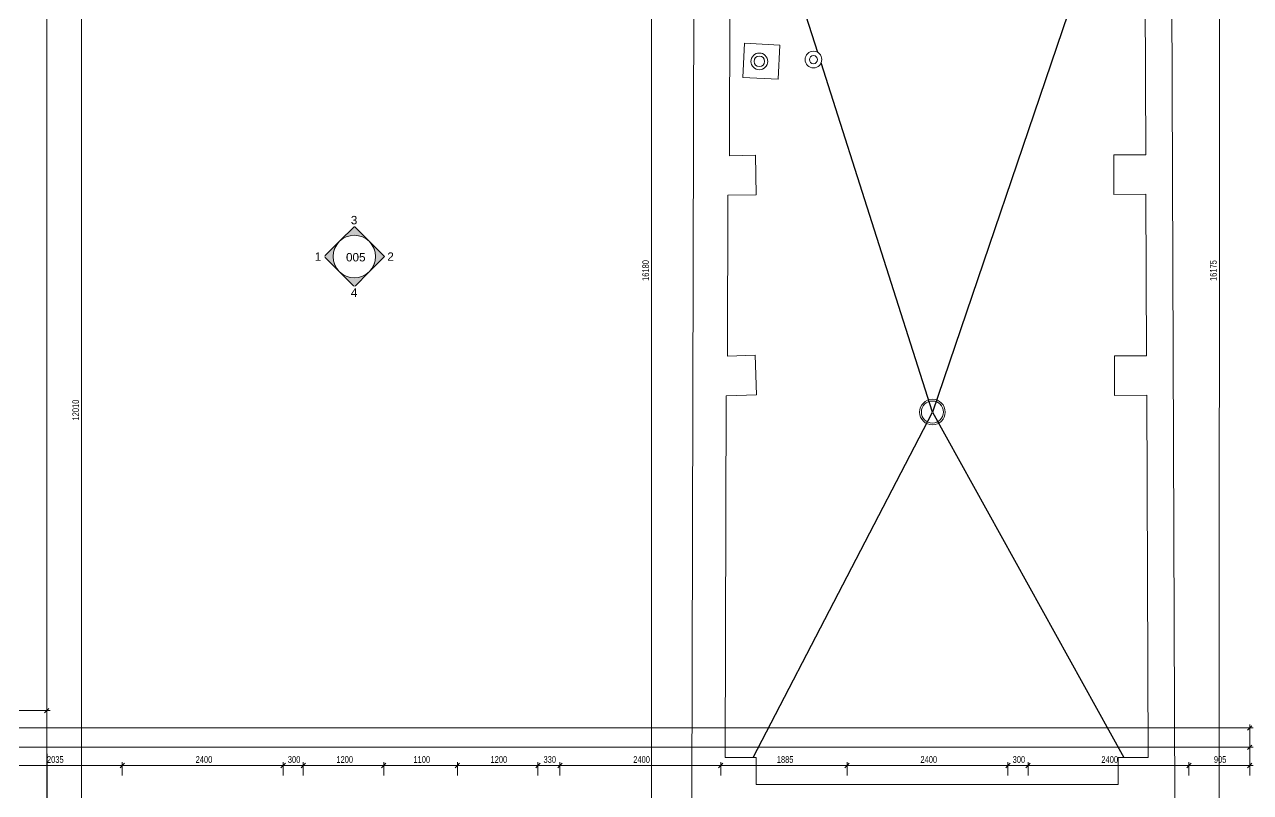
# Model space of a CAD drawing. Header units: millimetres. Extents: x 46521 to 257780, y -45352 to 20466.
# Drawn here: x 78109 to 96402, y -16918 to -5456 of the extents above; entities that cross this region are included whole.
import ezdxf

# ---------------------------------------------------------------- set-up
doc = ezdxf.new("R2010")
doc.units = ezdxf.units.MM
for name, color, linetype, lineweight in [('A-ANNO-DIMS', 211, 'Continuous', 9), ('A-ANNO-DIMS-50', 211, 'Continuous', 9), ('A-ROOF', 132, 'Continuous', 13), ('A-WALL', 113, 'Continuous', 13), ('G-ANNO-SYMB', 111, 'Continuous', 9), ('M-HVAC-CDFF', 50, 'Continuous', 13), ('P-SANR-FIXT', 6, 'Continuous', 13)]:
    doc.layers.add(name, color=color, linetype=linetype, lineweight=lineweight)
doc.styles.add('Arial', font='arial.ttf', dxfattribs={"height": 125})
doc.styles.add('Arial_2', font='arial.ttf', dxfattribs={"width": 0.7, "height": 100})
doc.dimstyles.new('Vnitřní_-_průhledné', dxfattribs={"dimscale": 304.8, "dimtxt": 102.02594, "dimasz": 0.213255, "dimexe": 0.164042, "dimexo": 0.0625, "dimgap": 0.032808, "dimtad": 1, "dimdec": 0, "dimrnd": 5, "dimzin": 0, "dimdsep": 46, "dimtxsty": 'Arial_2', "dimblk1": 'OBLIQUE', "dimblk2": 'OBLIQUE', "dimsah": 1, "dimcen": 0.09, "dimdle": 0.164042, "dimazin": 0, "dimtfac": 1, "dimtdec": 4, "dimtix": 1, "dimtmove": 0, "dimatfit": 3, "dimfxl": 0.492126, "dimfxlon": 1, "dimtvp": 1, "dimtolj": 1, "dimtzin": 0, "dimarcsym": 2})

# ---------------------------------------------------------------- blocks, each defined once
blk = doc.blocks.new('Drain_Roof_15_Inch_Diameter-Zurn-Z1715 - Load Family Type Catalog-1877394-2NP_DEMOLICE B')
at = {"layer": 'P-SANR-FIXT'}
for radius in [191, 165]:
    blk.add_circle((0, 0), radius, dxfattribs=at)
blk = doc.blocks.new('Komín6 - Komín6-1996301-2NP_DEMOLICE B')
at = {"layer": 'M-HVAC-CDFF'}
for radius, start, end in [(125, 0, 180), (125, 180, 0), (78.8, 0, 180), (78.8, 180, 0)]:
    blk.add_arc((0, 0), radius, start, end, dxfattribs=at)
blk = doc.blocks.new('Komín7 - Komín7-2004982-2NP_DEMOLICE B')
at = {"layer": 'M-HVAC-CDFF'}
for radius, start, end in [(125, 0, 180), (125, 180, 0), (60.7, 0, 180), (60.7, 180, 0)]:
    blk.add_arc((0, 0), radius, start, end, dxfattribs=at)
blk = doc.blocks.new('Pohled - Vyplněná šipka-93341-2NP_DEMOLICE B')
at = {"layer": 'G-ANNO-SYMB'}
blk.add_circle((0, 0), 6.35, dxfattribs=at)
blk = doc.blocks.new('Pohled - Vyplněná šipka-94945-2NP_DEMOLICE B')
at = {"layer": 'G-ANNO-SYMB'}
h = blk.add_hatch(color=256, dxfattribs=at)
edge = h.paths.add_edge_path()
edge.add_line((0, 8.98), (4.49, 4.49))
edge.add_arc((0, 0), 6.35, 45, 135)
edge.add_line((-4.49, 4.49), (0, 8.98))
for p, q in [((0, 8.98), (-4.49, 4.49)), ((0, 8.98), (-4.49, 4.49)), ((4.49, 4.49), (0, 8.98)), ((4.49, 4.49), (0, 8.98))]:
    blk.add_line(p, q, dxfattribs=at)
blk.add_arc((0, 0), 6.35, 45, 135, dxfattribs=at)
blk = doc.blocks.new('DIMBLOCK61-2NP_DEMOLICE B')
at = {"layer": 'A-ANNO-DIMS-50', "lineweight": 18}
for p, q in [((77533, -16516), (77501, -16548)), ((77533, -16516), (77566, -16483)), ((79568, -16516), (79536, -16548)), ((79568, -16516), (79601, -16483))]:
    blk.add_line(p, q, dxfattribs=at)
at = {"layer": 'A-ANNO-DIMS-50'}
for p, q in [((77533, -16516), (77533, -16466)), ((77533, -16516), (79568, -16516)), ((77533, -16516), (77533, -16666)), ((79568, -16516), (79568, -16466)), ((79568, -16516), (79568, -16666))]:
    blk.add_line(p, q, dxfattribs=at)
at = {"layer": 'A-ANNO-DIMS-50', "color": 0, "insert": (78444, -16376), "char_height": 100, "width": 256.16, "attachment_point": 1, "line_spacing_factor": 0.941778, "style": 'Arial_2'}
blk.add_mtext('2035', dxfattribs=at)
blk = doc.blocks.new('_Oblique')
at = {"color": 0, "linetype": 'ByBlock', "lineweight": -2}
blk.add_line((-0.5, -0.5), (0.5, 0.5), dxfattribs=at)
blk = doc.blocks.new('DIMBLOCK62-2NP_DEMOLICE B')
at = {"layer": 'A-ANNO-DIMS-50', "lineweight": 18}
for p, q in [((79568, -16516), (79536, -16548)), ((79568, -16516), (79601, -16483)), ((81968, -16516), (81936, -16548)), ((81968, -16516), (82001, -16483))]:
    blk.add_line(p, q, dxfattribs=at)
at = {"layer": 'A-ANNO-DIMS-50'}
for p, q in [((79568, -16516), (79568, -16466)), ((79568, -16516), (81968, -16516)), ((79568, -16516), (79568, -16666)), ((81968, -16516), (81968, -16466)), ((81968, -16516), (81968, -16666))]:
    blk.add_line(p, q, dxfattribs=at)
at = {"layer": 'A-ANNO-DIMS-50', "color": 0, "insert": (80662, -16376), "char_height": 100, "width": 256.16, "attachment_point": 1, "line_spacing_factor": 0.941778, "style": 'Arial_2'}
blk.add_mtext('2400', dxfattribs=at)
blk = doc.blocks.new('DIMBLOCK63-2NP_DEMOLICE B')
at = {"layer": 'A-ANNO-DIMS-50', "lineweight": 18}
for p, q in [((81968, -16516), (81936, -16548)), ((81968, -16516), (82001, -16483)), ((82268, -16516), (82236, -16548)), ((82268, -16516), (82301, -16483))]:
    blk.add_line(p, q, dxfattribs=at)
at = {"layer": 'A-ANNO-DIMS-50'}
for p, q in [((81968, -16516), (81968, -16466)), ((81968, -16516), (82268, -16516)), ((81968, -16516), (81968, -16666)), ((82268, -16516), (82268, -16466)), ((82268, -16516), (82268, -16666))]:
    blk.add_line(p, q, dxfattribs=at)
at = {"layer": 'A-ANNO-DIMS-50', "color": 0, "insert": (82038, -16376), "char_height": 100, "width": 192.12, "attachment_point": 1, "line_spacing_factor": 0.941778, "style": 'Arial_2'}
blk.add_mtext('300', dxfattribs=at)
blk = doc.blocks.new('DIMBLOCK64-2NP_DEMOLICE B')
at = {"layer": 'A-ANNO-DIMS-50', "lineweight": 18}
for p, q in [((82268, -16516), (82236, -16548)), ((82268, -16516), (82301, -16483)), ((83468, -16516), (83436, -16548)), ((83468, -16516), (83501, -16483))]:
    blk.add_line(p, q, dxfattribs=at)
at = {"layer": 'A-ANNO-DIMS-50'}
for p, q in [((82268, -16516), (82268, -16466)), ((82268, -16516), (83468, -16516)), ((82268, -16516), (82268, -16666)), ((83468, -16516), (83468, -16466)), ((83468, -16516), (83468, -16666))]:
    blk.add_line(p, q, dxfattribs=at)
at = {"layer": 'A-ANNO-DIMS-50', "color": 0, "insert": (82762, -16376), "char_height": 100, "width": 256.16, "attachment_point": 1, "line_spacing_factor": 0.941778, "style": 'Arial_2'}
blk.add_mtext('1200', dxfattribs=at)
blk = doc.blocks.new('DIMBLOCK65-2NP_DEMOLICE B')
at = {"layer": 'A-ANNO-DIMS-50', "lineweight": 18}
for p, q in [((83468, -16516), (83436, -16548)), ((83468, -16516), (83501, -16483)), ((84568, -16516), (84536, -16548)), ((84568, -16516), (84601, -16483))]:
    blk.add_line(p, q, dxfattribs=at)
at = {"layer": 'A-ANNO-DIMS-50'}
for p, q in [((83468, -16516), (83468, -16466)), ((83468, -16516), (84568, -16516)), ((83468, -16516), (83468, -16666)), ((84568, -16516), (84568, -16466)), ((84568, -16516), (84568, -16666))]:
    blk.add_line(p, q, dxfattribs=at)
at = {"layer": 'A-ANNO-DIMS-50', "color": 0, "insert": (83912, -16376), "char_height": 100, "width": 256.16, "attachment_point": 1, "line_spacing_factor": 0.941778, "style": 'Arial_2'}
blk.add_mtext('1100', dxfattribs=at)
blk = doc.blocks.new('DIMBLOCK66-2NP_DEMOLICE B')
at = {"layer": 'A-ANNO-DIMS-50', "lineweight": 18}
for p, q in [((84568, -16516), (84536, -16548)), ((84568, -16516), (84601, -16483)), ((85768, -16516), (85736, -16548)), ((85768, -16516), (85801, -16483))]:
    blk.add_line(p, q, dxfattribs=at)
at = {"layer": 'A-ANNO-DIMS-50'}
for p, q in [((84568, -16516), (84568, -16466)), ((84568, -16516), (85768, -16516)), ((84568, -16516), (84568, -16666)), ((85768, -16516), (85768, -16466)), ((85768, -16516), (85768, -16666))]:
    blk.add_line(p, q, dxfattribs=at)
at = {"layer": 'A-ANNO-DIMS-50', "color": 0, "insert": (85062, -16376), "char_height": 100, "width": 256.16, "attachment_point": 1, "line_spacing_factor": 0.941778, "style": 'Arial_2'}
blk.add_mtext('1200', dxfattribs=at)
blk = doc.blocks.new('DIMBLOCK67-2NP_DEMOLICE B')
at = {"layer": 'A-ANNO-DIMS-50', "lineweight": 18}
for p, q in [((85768, -16516), (85736, -16548)), ((85768, -16516), (85801, -16483)), ((86098, -16516), (86066, -16548)), ((86098, -16516), (86131, -16483))]:
    blk.add_line(p, q, dxfattribs=at)
at = {"layer": 'A-ANNO-DIMS-50'}
for p, q in [((85768, -16516), (85768, -16466)), ((85768, -16516), (86098, -16516)), ((85768, -16516), (85768, -16666)), ((86098, -16516), (86098, -16466)), ((86098, -16516), (86098, -16666))]:
    blk.add_line(p, q, dxfattribs=at)
at = {"layer": 'A-ANNO-DIMS-50', "color": 0, "insert": (85853, -16376), "char_height": 100, "width": 192.12, "attachment_point": 1, "line_spacing_factor": 0.941778, "style": 'Arial_2'}
blk.add_mtext('330', dxfattribs=at)
blk = doc.blocks.new('DIMBLOCK68-2NP_DEMOLICE B')
at = {"layer": 'A-ANNO-DIMS-50', "lineweight": 18}
for p, q in [((86098, -16516), (86066, -16548)), ((86098, -16516), (86131, -16483)), ((88498, -16516), (88466, -16548)), ((88498, -16516), (88531, -16483))]:
    blk.add_line(p, q, dxfattribs=at)
at = {"layer": 'A-ANNO-DIMS-50'}
for p, q in [((86098, -16516), (86098, -16466)), ((86098, -16516), (88498, -16516)), ((86098, -16516), (86098, -16666)), ((88498, -16516), (88498, -16466)), ((88498, -16516), (88498, -16666))]:
    blk.add_line(p, q, dxfattribs=at)
at = {"layer": 'A-ANNO-DIMS-50', "color": 0, "insert": (87192, -16376), "char_height": 100, "width": 256.16, "attachment_point": 1, "line_spacing_factor": 0.941778, "style": 'Arial_2'}
blk.add_mtext('2400', dxfattribs=at)
blk = doc.blocks.new('DIMBLOCK69-2NP_DEMOLICE B')
at = {"layer": 'A-ANNO-DIMS-50', "lineweight": 18}
for p, q in [((88498, -16516), (88466, -16548)), ((88498, -16516), (88531, -16483)), ((90383, -16516), (90351, -16548)), ((90383, -16516), (90416, -16483))]:
    blk.add_line(p, q, dxfattribs=at)
at = {"layer": 'A-ANNO-DIMS-50'}
for p, q in [((88498, -16516), (88498, -16466)), ((88498, -16516), (90383, -16516)), ((88498, -16516), (88498, -16666)), ((90383, -16516), (90383, -16466)), ((90383, -16516), (90383, -16666))]:
    blk.add_line(p, q, dxfattribs=at)
at = {"layer": 'A-ANNO-DIMS-50', "color": 0, "insert": (89334, -16376), "char_height": 100, "width": 256.16, "attachment_point": 1, "line_spacing_factor": 0.941778, "style": 'Arial_2'}
blk.add_mtext('1885', dxfattribs=at)
blk = doc.blocks.new('DIMBLOCK70-2NP_DEMOLICE B')
at = {"layer": 'A-ANNO-DIMS-50', "lineweight": 18}
for p, q in [((90383, -16516), (90351, -16548)), ((90383, -16516), (90416, -16483)), ((92783, -16516), (92751, -16548)), ((92783, -16516), (92816, -16483))]:
    blk.add_line(p, q, dxfattribs=at)
at = {"layer": 'A-ANNO-DIMS-50'}
for p, q in [((90383, -16516), (90383, -16466)), ((90383, -16516), (92783, -16516)), ((90383, -16516), (90383, -16666)), ((92783, -16516), (92783, -16466)), ((92783, -16516), (92783, -16666))]:
    blk.add_line(p, q, dxfattribs=at)
at = {"layer": 'A-ANNO-DIMS-50', "color": 0, "insert": (91477, -16376), "char_height": 100, "width": 256.16, "attachment_point": 1, "line_spacing_factor": 0.941778, "style": 'Arial_2'}
blk.add_mtext('2400', dxfattribs=at)
blk = doc.blocks.new('DIMBLOCK71-2NP_DEMOLICE B')
at = {"layer": 'A-ANNO-DIMS-50', "lineweight": 18}
for p, q in [((92783, -16516), (92751, -16548)), ((92783, -16516), (92816, -16483)), ((93083, -16516), (93051, -16548)), ((93083, -16516), (93116, -16483))]:
    blk.add_line(p, q, dxfattribs=at)
at = {"layer": 'A-ANNO-DIMS-50'}
for p, q in [((92783, -16516), (92783, -16466)), ((92783, -16516), (93083, -16516)), ((92783, -16516), (92783, -16666)), ((93083, -16516), (93083, -16466)), ((93083, -16516), (93083, -16666))]:
    blk.add_line(p, q, dxfattribs=at)
at = {"layer": 'A-ANNO-DIMS-50', "color": 0, "insert": (92853, -16376), "char_height": 100, "width": 192.12, "attachment_point": 1, "line_spacing_factor": 0.941778, "style": 'Arial_2'}
blk.add_mtext('300', dxfattribs=at)
blk = doc.blocks.new('DIMBLOCK72-2NP_DEMOLICE B')
at = {"layer": 'A-ANNO-DIMS-50', "lineweight": 18}
for p, q in [((93083, -16516), (93051, -16548)), ((93083, -16516), (93116, -16483)), ((95483, -16516), (95451, -16548)), ((95483, -16516), (95516, -16483))]:
    blk.add_line(p, q, dxfattribs=at)
at = {"layer": 'A-ANNO-DIMS-50'}
for p, q in [((93083, -16516), (93083, -16466)), ((93083, -16516), (95483, -16516)), ((93083, -16516), (93083, -16666)), ((95483, -16516), (95483, -16466)), ((95483, -16516), (95483, -16666))]:
    blk.add_line(p, q, dxfattribs=at)
at = {"layer": 'A-ANNO-DIMS-50', "color": 0, "insert": (94177, -16376), "char_height": 100, "width": 256.16, "attachment_point": 1, "line_spacing_factor": 0.941778, "style": 'Arial_2'}
blk.add_mtext('2400', dxfattribs=at)
blk = doc.blocks.new('DIMBLOCK73-2NP_DEMOLICE B')
at = {"layer": 'A-ANNO-DIMS-50', "lineweight": 18}
for p, q in [((95483, -16516), (95451, -16548)), ((95483, -16516), (95516, -16483)), ((96390, -16516), (96357, -16548)), ((96390, -16516), (96422, -16483))]:
    blk.add_line(p, q, dxfattribs=at)
at = {"layer": 'A-ANNO-DIMS-50'}
for p, q in [((95483, -16516), (95483, -16466)), ((95483, -16516), (96440, -16516)), ((95483, -16516), (95483, -16666)), ((96390, -16516), (96390, -16466)), ((96390, -16516), (96390, -16666))]:
    blk.add_line(p, q, dxfattribs=at)
at = {"layer": 'A-ANNO-DIMS-50', "color": 0, "insert": (95856, -16376), "char_height": 100, "width": 192.12, "attachment_point": 1, "line_spacing_factor": 0.941778, "style": 'Arial_2'}
blk.add_mtext('905', dxfattribs=at)
blk = doc.blocks.new('DIMBLOCK74-2NP_DEMOLICE B')
at = {"layer": 'A-ANNO-DIMS-50'}
for p, q in [((78961, -5227), (78811, -5227)), ((78961, -17288), (78961, -5177)), ((78961, -5227), (79011, -5227)), ((78961, -17238), (78811, -17238)), ((78961, -17238), (79011, -17238))]:
    blk.add_line(p, q, dxfattribs=at)
at = {"layer": 'A-ANNO-DIMS-50', "lineweight": 18}
for p, q in [((78961, -5227), (78929, -5194)), ((78961, -5227), (78994, -5259)), ((78961, -17238), (78929, -17206)), ((78961, -17238), (78994, -17271))]:
    blk.add_line(p, q, dxfattribs=at)
at = {"layer": 'A-ANNO-DIMS-50', "color": 0, "insert": (78822, -11366), "char_height": 100, "width": 320.2, "attachment_point": 1, "rotation": 90, "line_spacing_factor": 0.941778, "style": 'Arial_2'}
blk.add_mtext('12010', dxfattribs=at)
blk = doc.blocks.new('DIMBLOCK95-2NP_DEMOLICE B')
at = {"layer": 'A-ANNO-DIMS-50'}
for p, q in [((53441, -16243), (96440, -16243)), ((53491, -16243), (53491, -16193)), ((53491, -16243), (53491, -16393)), ((96390, -16243), (96390, -16193)), ((96390, -16243), (96390, -16393))]:
    blk.add_line(p, q, dxfattribs=at)
at = {"layer": 'A-ANNO-DIMS-50', "lineweight": 18}
for p, q in [((53491, -16243), (53459, -16276)), ((53491, -16243), (53524, -16211)), ((96390, -16243), (96357, -16276)), ((96390, -16243), (96422, -16211))]:
    blk.add_line(p, q, dxfattribs=at)
at = {"layer": 'A-ANNO-DIMS-50', "color": 0, "insert": (74807, -16103), "char_height": 100, "width": 320.2, "attachment_point": 1, "line_spacing_factor": 0.941778, "style": 'Arial_2'}
blk.add_mtext('42900', dxfattribs=at)
blk = doc.blocks.new('DIMBLOCK96-2NP_DEMOLICE B')
at = {"layer": 'A-ANNO-DIMS-50'}
for p, q in [((53491, -15954), (53491, -15904)), ((96390, -15954), (96390, -15904)), ((53441, -15954), (96440, -15954)), ((53491, -15954), (53491, -16620)), ((96390, -15954), (96390, -16620))]:
    blk.add_line(p, q, dxfattribs=at)
at = {"layer": 'A-ANNO-DIMS-50', "lineweight": 18}
for p, q in [((53491, -15954), (53459, -15987)), ((53491, -15954), (53524, -15922)), ((96390, -15954), (96357, -15987)), ((96390, -15954), (96422, -15922))]:
    blk.add_line(p, q, dxfattribs=at)
at = {"layer": 'A-ANNO-DIMS-50', "color": 0, "insert": (74807, -15815), "char_height": 100, "width": 320.2, "attachment_point": 1, "line_spacing_factor": 0.941778, "style": 'Arial_2'}
blk.add_mtext('42900', dxfattribs=at)
blk = doc.blocks.new('DIMBLOCK99-2NP_DEMOLICE B')
at = {"layer": 'A-ANNO-DIMS-50'}
for p, q in [((71369, -15695), (71369, -15545)), ((78441, -15695), (78441, -15545)), ((71319, -15695), (78491, -15695)), ((71369, -15695), (71369, -15745)), ((78441, -15695), (78441, -15745))]:
    blk.add_line(p, q, dxfattribs=at)
at = {"layer": 'A-ANNO-DIMS-50', "lineweight": 18}
for p, q in [((71369, -15695), (71336, -15728)), ((71369, -15695), (71401, -15663)), ((78441, -15695), (78409, -15728)), ((78441, -15695), (78474, -15663))]:
    blk.add_line(p, q, dxfattribs=at)
at = {"layer": 'A-ANNO-DIMS-50', "color": 0, "insert": (74798, -15555), "char_height": 100, "width": 256.16, "attachment_point": 1, "line_spacing_factor": 0.941778, "style": 'Arial_2'}
blk.add_mtext('7075', dxfattribs=at)
blk = doc.blocks.new('DIMBLOCK108-2NP_DEMOLICE B')
at = {"layer": 'A-ANNO-DIMS-50'}
for p, q in [((87466, -1061), (87416, -1061)), ((87466, -17288), (87466, -1011)), ((87466, -1061), (87616, -1061)), ((87466, -17238), (87416, -17238)), ((87466, -17238), (87616, -17238))]:
    blk.add_line(p, q, dxfattribs=at)
at = {"layer": 'A-ANNO-DIMS-50', "lineweight": 18}
for p, q in [((87466, -1061), (87434, -1028)), ((87466, -1061), (87499, -1093)), ((87466, -17238), (87434, -17206)), ((87466, -17238), (87499, -17271))]:
    blk.add_line(p, q, dxfattribs=at)
at = {"layer": 'A-ANNO-DIMS-50', "color": 0, "insert": (87326, -9283), "char_height": 100, "width": 320.2, "attachment_point": 1, "rotation": 90, "line_spacing_factor": 0.941778, "style": 'Arial_2'}
blk.add_mtext('16180', dxfattribs=at)
blk = doc.blocks.new('DIMBLOCK110-2NP_DEMOLICE B')
at = {"layer": 'A-ANNO-DIMS-50'}
for p, q in [((95941, -1064), (95791, -1064)), ((95941, -1014), (95935, -17289)), ((95941, -1064), (95991, -1064)), ((95935, -17239), (95785, -17238)), ((95935, -17239), (95985, -17239))]:
    blk.add_line(p, q, dxfattribs=at)
at = {"layer": 'A-ANNO-DIMS-50', "lineweight": 18}
for p, q in [((95941, -1064), (95908, -1031)), ((95941, -1064), (95973, -1096)), ((95935, -17239), (95902, -17206)), ((95935, -17239), (95967, -17271))]:
    blk.add_line(p, q, dxfattribs=at)
at = {"layer": 'A-ANNO-DIMS-50', "color": 0, "insert": (95798, -9284), "char_height": 100, "width": 320.2, "attachment_point": 1, "rotation": 90, "line_spacing_factor": 0.941778, "style": 'Arial_2'}
blk.add_mtext('16175', dxfattribs=at)

msp = doc.modelspace()

# ---------------------------------------------------------------- linework, layer by layer
at = {"layer": 'A-ROOF', "color": 41}
for p, q in [((88108.7, -1060.6), (88066.3, -17038.3)), ((95274.1, -17038.3), (95211.1, -1063.3)), ((88626.9, -7414), (88641.3, -1993.6)), ((94819.7, -1999.9), (94841, -7398.7)), ((78441.1, -17208.3), (78441.1, -5126.6)), ((89016.9, -7407.2), (88626.9, -7414)), ((89027.2, -7997.1), (89016.9, -7407.2)), ((94841, -7398.7), (94361, -7400.6)), ((94361, -7400.6), (94363.4, -7990.7)), ((88599, -10407.2), (88605.4, -8004.4)), ((88605.4, -8004.4), (89027.2, -7997.1)), ((94363.4, -7990.7), (94841.7, -7988.7)), ((94841.7, -7988.7), (94852.8, -10398.7)), ((89010.1, -10392.8), (88599, -10407.2)), ((89030.6, -10982.5), (89010.1, -10392.8)), ((94852.8, -10398.7), (94373.8, -10400.6)), ((94373.8, -10400.6), (94375, -10991.1)), ((88563.1, -16398.3), (88577.3, -10998.3)), ((88577.3, -10998.3), (89030.6, -10982.5)), ((94375, -10991.1), (94854.2, -10988.8)), ((94854.2, -10988.8), (94876.5, -16398.3)), ((89026.6, -16398.3), (88563.1, -16398.3)), ((89026.6, -16798.3), (89026.6, -16398.3)), ((94428.5, -16398.3), (94428.5, -16798.3)), ((94876.5, -16398.3), (94428.5, -16398.3)), ((94428.5, -16798.3), (89026.6, -16798.3))]:
    msp.add_line(p, q, dxfattribs=at)
at = {"layer": 'A-ROOF', "lineweight": 25}
for p, q in [((89945.6, -5874), (88708.5, -1993.3)), ((94800.9, -1999.9), (91656.6, -11240.8)), ((91656.6, -11240.8), (89994.6, -6027.5)), ((88983.1, -16398.3), (91656.6, -11240.8)), ((91656.6, -11240.8), (94510.1, -16398.3))]:
    msp.add_line(p, q, dxfattribs=at)
at = {"layer": 'A-ROOF'}
for p, q in [((88853.9, -5735), (88827.2, -6244.5)), ((89379.2, -5762.6), (88853.9, -5735)), ((89352.5, -6272), (89379.2, -5762.6)), ((88827.2, -6244.5), (89352.5, -6272))]:
    msp.add_line(p, q, dxfattribs=at)
at = {"layer": 'A-WALL', "color": 41}
msp.add_line((78441.1, -15470.4), (78446.6, -17208), dxfattribs=at)

# ---------------------------------------------------------------- block references
at = {"layer": 'G-ANNO-SYMB', "xscale": 49.99999999999998, "yscale": 49.99999999999998, "zscale": 49.99999999999998}
for name in ['Pohled - Vyplněná šipka-94945-2NP_DEMOLICE B', 'Pohled - Vyplněná šipka-93341-2NP_DEMOLICE B']:
    msp.add_blockref(name, (83030.3, -8919.6), dxfattribs=at)
at = {"layer": 'G-ANNO-SYMB', "extrusion": (0, 0, -1), "xscale": 49.99999999999998, "yscale": 49.99999999999998, "zscale": 49.99999999999998, "rotation": 180}
msp.add_blockref('Pohled - Vyplněná šipka-94945-2NP_DEMOLICE B', (-83030.3, -8919.6), dxfattribs=at)
at = {"layer": 'M-HVAC-CDFF'}
for name, p in [('Komín6 - Komín6-1996301-2NP_DEMOLICE B', (89073.6, -6005.9)), ('Komín7 - Komín7-2004982-2NP_DEMOLICE B', (89880.4, -5979.4))]:
    msp.add_blockref(name, p, dxfattribs=at)
at = {"layer": 'P-SANR-FIXT'}
msp.add_blockref('Drain_Roof_15_Inch_Diameter-Zurn-Z1715 - Load Family Type Catalog-1877394-2NP_DEMOLICE B', (91656.6, -11240.8), dxfattribs=at)

# ---------------------------------------------------------------- dimensions: what is measured, and where the dimension line sits
at = {"layer": 'A-ANNO-DIMS'}
for base, p1, p2, angle, override, picture, middle in [((87466.1, -1060.6), (87616.1, -17238.3), (87616.1, -1060.6), 90, {"dimpost": '<>', "dimfxl": 16177.728129}, 'DIMBLOCK108-2NP_DEMOLICE B', (87405, -9149.5)), ((95934.6, -17238.5), (95790.8, -1063.6), (95784.6, -17238.5), 89.97799, {"dimpost": '<>', "dimfxl": 16174.91268}, 'DIMBLOCK110-2NP_DEMOLICE B', (95876.6, -9151.1)), ((78961.5, -5226.6), (78811.5, -17238.3), (78811.5, -5226.6), 90, {"dimpost": '<>', "dimfxl": 12011.700064}, 'DIMBLOCK74-2NP_DEMOLICE B', (78900.4, -11232.5))]:
    dim = msp.add_linear_dim(base=base, p1=p1, p2=p2, angle=angle, dimstyle='Vnitřní_-_průhledné', override=override, dxfattribs=at)
    dim.commit()
    dim.dimension.update_dxf_attribs({"geometry": picture, "text_midpoint": middle})
for base, p1, p2, override, picture, middle in [((78441.1, -15695.1), (71368.5, -15545.1), (78441.1, -15545.1), {"dimpost": '<>', "dimfxl": 7072.5284}, 'DIMBLOCK99-2NP_DEMOLICE B', (74904.8, -15634)), ((96389.6, -15954.5), (53491.4, -16620.3), (96389.6, -16620.3), {"dimpost": '<>', "dimfxl": 42898.248061}, 'DIMBLOCK96-2NP_DEMOLICE B', (74940.5, -15893.4)), ((96389.6, -16243.2), (53491.4, -16393.2), (96389.6, -16393.2), {"dimpost": '<>', "dimfxl": 42898.248061}, 'DIMBLOCK95-2NP_DEMOLICE B', (74940.5, -16182.2)), ((79568.4, -16515.9), (77533.3, -16665.9), (79568.4, -16665.9), {"dimpost": '<>', "dimfxl": 2035.092565}, 'DIMBLOCK61-2NP_DEMOLICE B', (78550.8, -16454.8)), ((81968.4, -16515.9), (79568.4, -16665.9), (81968.4, -16665.9), {"dimpost": '<>', "dimfxl": 2400}, 'DIMBLOCK62-2NP_DEMOLICE B', (80768.4, -16454.9)), ((82268.4, -16515.9), (81968.4, -16665.9), (82268.4, -16665.9), {"dimpost": '<>', "dimfxl": 300}, 'DIMBLOCK63-2NP_DEMOLICE B', (82118.4, -16454.8)), ((83468.4, -16515.9), (82268.4, -16665.9), (83468.4, -16665.9), {"dimpost": '<>', "dimfxl": 1200}, 'DIMBLOCK64-2NP_DEMOLICE B', (82868.4, -16454.9)), ((84568.4, -16515.9), (83468.4, -16665.9), (84568.4, -16665.9), {"dimpost": '<>', "dimfxl": 1100}, 'DIMBLOCK65-2NP_DEMOLICE B', (84018.4, -16454.9)), ((85768.4, -16515.9), (84568.4, -16665.9), (85768.4, -16665.9), {"dimpost": '<>', "dimfxl": 1200}, 'DIMBLOCK66-2NP_DEMOLICE B', (85168.4, -16454.9)), ((86098.4, -16515.9), (85768.4, -16665.9), (86098.4, -16665.9), {"dimpost": '<>', "dimfxl": 330}, 'DIMBLOCK67-2NP_DEMOLICE B', (85933.4, -16454.8)), ((88498.4, -16515.9), (86098.4, -16665.9), (88498.4, -16665.9), {"dimpost": '<>', "dimfxl": 2400}, 'DIMBLOCK68-2NP_DEMOLICE B', (87298.4, -16454.9)), ((90383.4, -16515.9), (88498.4, -16665.9), (90383.4, -16665.9), {"dimpost": '<>', "dimfxl": 1885}, 'DIMBLOCK69-2NP_DEMOLICE B', (89440.9, -16454.9)), ((92783.4, -16515.9), (90383.4, -16665.9), (92783.4, -16665.9), {"dimpost": '<>', "dimfxl": 2400}, 'DIMBLOCK70-2NP_DEMOLICE B', (91583.4, -16454.9)), ((93083.4, -16515.9), (92783.4, -16665.9), (93083.4, -16665.9), {"dimpost": '<>', "dimfxl": 300}, 'DIMBLOCK71-2NP_DEMOLICE B', (92933.4, -16454.8)), ((95483.4, -16515.9), (93083.4, -16665.9), (95483.4, -16665.9), {"dimpost": '<>', "dimfxl": 2400}, 'DIMBLOCK72-2NP_DEMOLICE B', (94283.4, -16454.9)), ((96389.6, -16515.9), (95483.4, -16665.9), (96389.6, -16665.9), {"dimpost": '<>', "dimfxl": 906.25168}, 'DIMBLOCK73-2NP_DEMOLICE B', (95936.5, -16454.9))]:
    dim = msp.add_linear_dim(base=base, p1=p1, p2=p2, dimstyle='Vnitřní_-_průhledné', override=override, dxfattribs=at)
    dim.commit()
    dim.dimension.update_dxf_attribs({"geometry": picture, "text_midpoint": middle})

# ---------------------------------------------------------------- next in the draw order: texts
at = {"layer": 'G-ANNO-SYMB', "char_height": 125, "attachment_point": 1, "style": 'Arial', "bg_fill": 3, "box_fill_scale": 1.25, "bg_fill_color": 256, "bg_fill_true_color": 13158600, "bg_fill_transparency": 0}
for s, insert, width in [('\\fArial|b0|i0|c238|p34|;3', (82977.7, -8312.7), 116.245), ('108', (82905.9, -8866.7), 348.734), ('\\fArial|b0|i0|c238|p34|;4', (82977.7, -9395.5), 116.245)]:
    msp.add_mtext(s, dxfattribs=dict(at, insert=insert, width=width))

# ---------------------------------------------------------------- next in the draw order: block references
at = {"layer": 'G-ANNO-SYMB', "xscale": 49.99999999999998, "yscale": 49.99999999999998, "zscale": 49.99999999999998}
for name in ['Pohled - Vyplněná šipka-94945-2NP_DEMOLICE B', 'Pohled - Vyplněná šipka-93341-2NP_DEMOLICE B']:
    msp.add_blockref(name, (83030.3, -8919.6), dxfattribs=at)
at = {"layer": 'G-ANNO-SYMB', "xscale": 49.99999999999998, "yscale": 49.99999999999998, "zscale": 49.99999999999998, "rotation": 90}
msp.add_blockref('Pohled - Vyplněná šipka-94945-2NP_DEMOLICE B', (83030.3, -8919.6), dxfattribs=at)
at = {"layer": 'G-ANNO-SYMB', "extrusion": (0, 0, -1), "xscale": 49.99999999999998, "yscale": 49.99999999999998, "zscale": 49.99999999999998, "rotation": 180}
msp.add_blockref('Pohled - Vyplněná šipka-94945-2NP_DEMOLICE B', (-83030.3, -8919.6), dxfattribs=at)

# ---------------------------------------------------------------- next in the draw order: texts
at = {"layer": 'G-ANNO-SYMB', "char_height": 125, "attachment_point": 1, "style": 'Arial', "bg_fill": 3, "box_fill_scale": 1.25, "bg_fill_color": 256, "bg_fill_true_color": 13158600, "bg_fill_transparency": 0}
for s, insert, width in [('\\fArial|b0|i0|c238|p34|;3', (82977.7, -8312.7), 116.245), ('\\fArial|b0|i0|c238|p34|;1', (82439.4, -8857.2), 116.245), ('116', (82905.9, -8866.7), 348.734), ('\\fArial|b0|i0|c238|p34|;4', (82977.7, -9395.5), 116.245)]:
    msp.add_mtext(s, dxfattribs=dict(at, insert=insert, width=width))

# ---------------------------------------------------------------- next in the draw order: block references
at = {"layer": 'G-ANNO-SYMB', "xscale": 49.99999999999998, "yscale": 49.99999999999998, "zscale": 49.99999999999998}
for name in ['Pohled - Vyplněná šipka-94945-2NP_DEMOLICE B', 'Pohled - Vyplněná šipka-93341-2NP_DEMOLICE B']:
    msp.add_blockref(name, (83030.3, -8919.6), dxfattribs=at)
at = {"layer": 'G-ANNO-SYMB', "xscale": 49.99999999999998, "yscale": 49.99999999999998, "zscale": 49.99999999999998, "rotation": 90}
msp.add_blockref('Pohled - Vyplněná šipka-94945-2NP_DEMOLICE B', (83030.3, -8919.6), dxfattribs=at)
at = {"layer": 'G-ANNO-SYMB', "extrusion": (0, 0, -1), "xscale": 49.99999999999998, "yscale": 49.99999999999998, "zscale": 49.99999999999998, "rotation": 180}
msp.add_blockref('Pohled - Vyplněná šipka-94945-2NP_DEMOLICE B', (-83030.3, -8919.6), dxfattribs=at)

# ---------------------------------------------------------------- next in the draw order: texts
at = {"layer": 'G-ANNO-SYMB', "char_height": 125, "attachment_point": 1, "style": 'Arial', "bg_fill": 3, "box_fill_scale": 1.25, "bg_fill_color": 256, "bg_fill_true_color": 13158600, "bg_fill_transparency": 0}
for s, insert, width in [('\\fArial|b0|i0|c238|p34|;3', (82977.7, -8312.7), 116.245), ('\\fArial|b0|i0|c238|p34|;1', (82439.4, -8857.2), 116.245), ('116', (82905.9, -8866.7), 348.734), ('\\fArial|b0|i0|c238|p34|;4', (82977.7, -9395.5), 116.245)]:
    msp.add_mtext(s, dxfattribs=dict(at, insert=insert, width=width))

# ---------------------------------------------------------------- next in the draw order: block references
at = {"layer": 'G-ANNO-SYMB', "xscale": 49.99999999999998, "yscale": 49.99999999999998, "zscale": 49.99999999999998}
msp.add_blockref('Pohled - Vyplněná šipka-93341-2NP_DEMOLICE B', (83030.3, -8919.6), dxfattribs=at)
at = {"layer": 'G-ANNO-SYMB', "extrusion": (0, 0, -1), "xscale": 49.99999999999998, "yscale": 49.99999999999998, "zscale": 49.99999999999998, "rotation": 90.00000000000053}
msp.add_blockref('Pohled - Vyplněná šipka-94945-2NP_DEMOLICE B', (-83030.3, -8919.6), dxfattribs=at)

# ---------------------------------------------------------------- next in the draw order: texts
at = {"layer": 'G-ANNO-SYMB', "char_height": 125, "attachment_point": 1, "style": 'Arial', "bg_fill": 3, "box_fill_scale": 1.25, "bg_fill_color": 256, "bg_fill_true_color": 13158600, "bg_fill_transparency": 0}
for s, insert, width in [('116', (82905.9, -8866.7), 348.734), ('\\fArial|b0|i0|c238|p34|;2', (83522.2, -8857.2), 116.245)]:
    msp.add_mtext(s, dxfattribs=dict(at, insert=insert, width=width))

# ---------------------------------------------------------------- next in the draw order: block references
at = {"layer": 'G-ANNO-SYMB', "xscale": 49.99999999999998, "yscale": 49.99999999999998, "zscale": 49.99999999999998}
msp.add_blockref('Pohled - Vyplněná šipka-93341-2NP_DEMOLICE B', (83030.3, -8919.6), dxfattribs=at)

# ---------------------------------------------------------------- next in the draw order: texts
at = {"layer": 'G-ANNO-SYMB', "insert": (82905.9, -8866.7), "char_height": 125, "width": 348.734, "attachment_point": 1, "style": 'Arial', "bg_fill": 3, "box_fill_scale": 1.25, "bg_fill_color": 256, "bg_fill_true_color": 13158600, "bg_fill_transparency": 0}
msp.add_mtext('116', dxfattribs=at)

# ---------------------------------------------------------------- next in the draw order: block references
at = {"layer": 'G-ANNO-SYMB', "xscale": 49.99999999999998, "yscale": 49.99999999999998, "zscale": 49.99999999999998}
msp.add_blockref('Pohled - Vyplněná šipka-93341-2NP_DEMOLICE B', (83030.3, -8919.6), dxfattribs=at)

# ---------------------------------------------------------------- next in the draw order: texts
at = {"layer": 'G-ANNO-SYMB', "insert": (82905.9, -8866.7), "char_height": 125, "width": 348.734, "attachment_point": 1, "style": 'Arial', "bg_fill": 3, "box_fill_scale": 1.25, "bg_fill_color": 256, "bg_fill_true_color": 13158600, "bg_fill_transparency": 0}
msp.add_mtext('005', dxfattribs=at)

# ---------------------------------------------------------------- next in the draw order: block references
at = {"layer": 'G-ANNO-SYMB', "xscale": 49.99999999999998, "yscale": 49.99999999999998, "zscale": 49.99999999999998, "rotation": 90}
msp.add_blockref('Pohled - Vyplněná šipka-94945-2NP_DEMOLICE B', (83030.3, -8919.6), dxfattribs=at)
at = {"layer": 'G-ANNO-SYMB', "xscale": 49.99999999999998, "yscale": 49.99999999999998, "zscale": 49.99999999999998}
msp.add_blockref('Pohled - Vyplněná šipka-93341-2NP_DEMOLICE B', (83030.3, -8919.6), dxfattribs=at)

# ---------------------------------------------------------------- next in the draw order: texts
at = {"layer": 'G-ANNO-SYMB', "char_height": 125, "attachment_point": 1, "style": 'Arial', "bg_fill": 3, "box_fill_scale": 1.25, "bg_fill_color": 256, "bg_fill_true_color": 13158600, "bg_fill_transparency": 0}
for s, insert, width in [('\\fArial|b0|i0|c238|p34|;1', (82439.4, -8857.2), 116.245), ('005', (82905.9, -8866.7), 348.734)]:
    msp.add_mtext(s, dxfattribs=dict(at, insert=insert, width=width))

# ---------------------------------------------------------------- next in the draw order: block references
at = {"layer": 'G-ANNO-SYMB', "xscale": 49.99999999999998, "yscale": 49.99999999999998, "zscale": 49.99999999999998}
msp.add_blockref('Pohled - Vyplněná šipka-93341-2NP_DEMOLICE B', (83030.3, -8919.6), dxfattribs=at)
at = {"layer": 'G-ANNO-SYMB', "extrusion": (0, 0, -1), "xscale": 49.99999999999998, "yscale": 49.99999999999998, "zscale": 49.99999999999998, "rotation": 90.00000000000053}
msp.add_blockref('Pohled - Vyplněná šipka-94945-2NP_DEMOLICE B', (-83030.3, -8919.6), dxfattribs=at)

# ---------------------------------------------------------------- next in the draw order: texts
at = {"layer": 'G-ANNO-SYMB', "char_height": 125, "attachment_point": 1, "style": 'Arial', "bg_fill": 3, "box_fill_scale": 1.25, "bg_fill_color": 256, "bg_fill_true_color": 13158600, "bg_fill_transparency": 0}
for s, insert, width in [('005', (82905.9, -8866.7), 348.734), ('\\fArial|b0|i0|c238|p34|;2', (83522.2, -8857.2), 116.245)]:
    msp.add_mtext(s, dxfattribs=dict(at, insert=insert, width=width))

# ---------------------------------------------------------------- next in the draw order: block references
at = {"layer": 'G-ANNO-SYMB', "xscale": 49.99999999999998, "yscale": 49.99999999999998, "zscale": 49.99999999999998}
msp.add_blockref('Pohled - Vyplněná šipka-93341-2NP_DEMOLICE B', (83030.3, -8919.6), dxfattribs=at)

# ---------------------------------------------------------------- next in the draw order: texts
at = {"layer": 'G-ANNO-SYMB', "insert": (82905.9, -8866.7), "char_height": 125, "width": 348.734, "attachment_point": 1, "style": 'Arial', "bg_fill": 3, "box_fill_scale": 1.25, "bg_fill_color": 256, "bg_fill_true_color": 13158600, "bg_fill_transparency": 0}
msp.add_mtext('005', dxfattribs=at)

doc.saveas('drawing.dxf')
